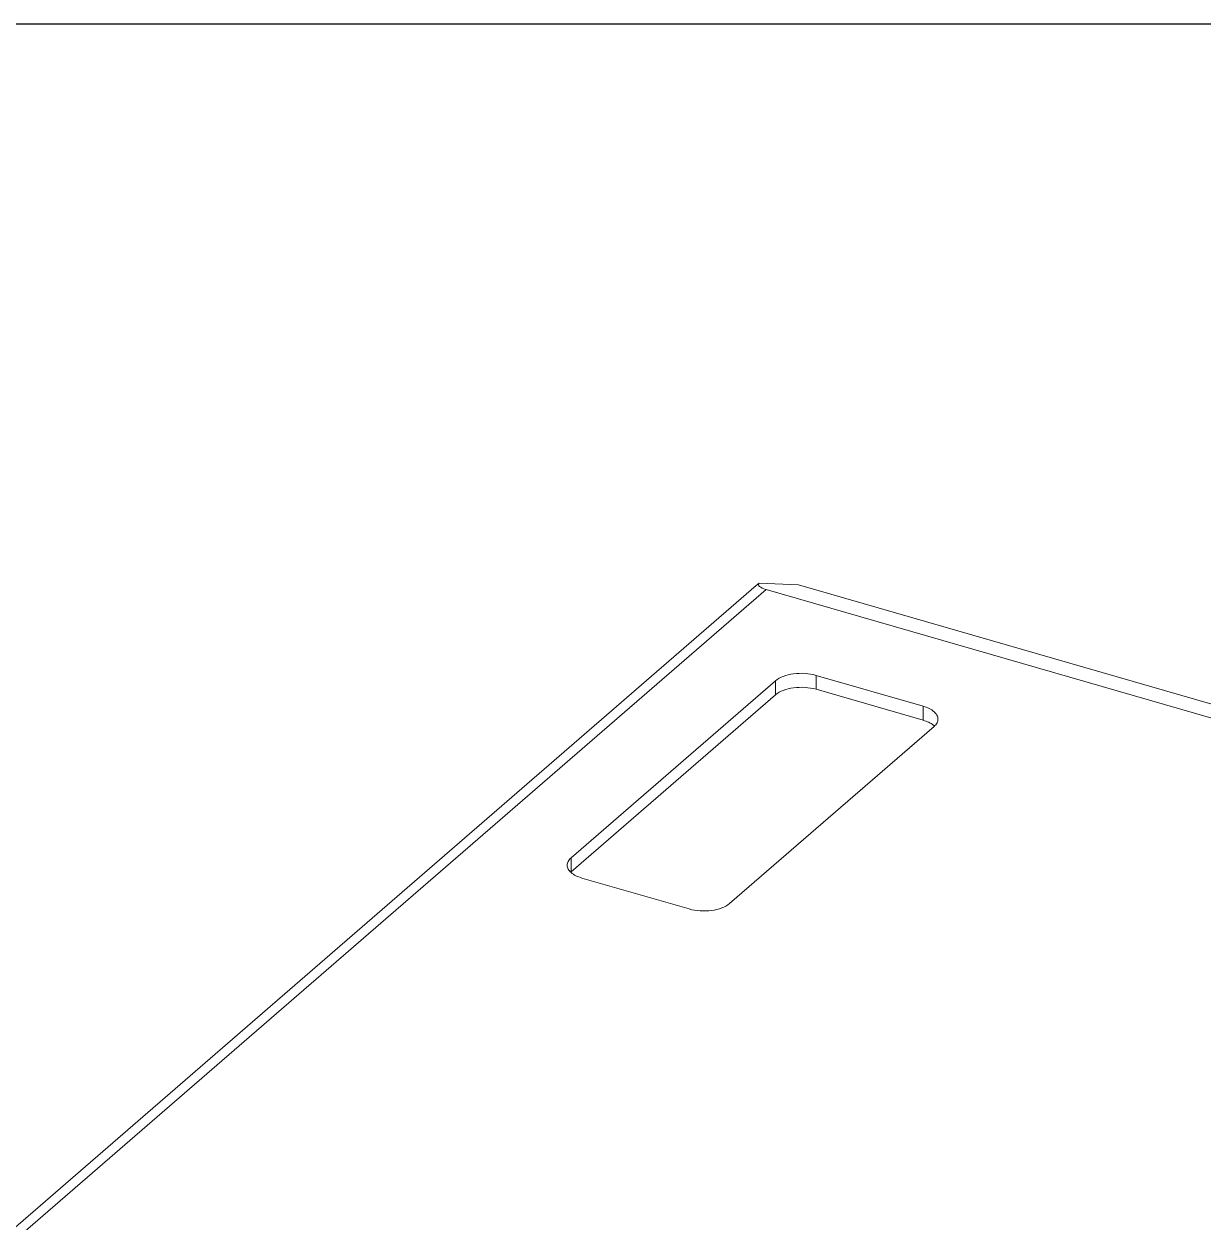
# Model space of a CAD drawing. Header units: millimetres. Extents: x 0 to 3564, y 0 to 2520.
# Drawn here: x 1605.2 to 1824.3, y 2297.4 to 2520 of the extents above; entities that cross this region are included whole.
import ezdxf

# ---------------------------------------------------------------- set-up
doc = ezdxf.new("R2010")
doc.units = ezdxf.units.MM
doc.layers.get('0').update_dxf_attribs({"lineweight": 13})
doc.layers.add('图框', color=7, linetype='Continuous')

# ---------------------------------------------------------------- blocks, each defined once
blk = doc.blocks.new('A4-H')
at = {"layer": '图框'}
blk.add_lwpolyline([(0, 210.021), (297, 210.021), (297, 0), (0, 0)], close=True, dxfattribs=at)

msp = doc.modelspace()

# ---------------------------------------------------------------- linework, layer by layer
for p, q in [((1741.33, 2415.67), (1741.83, 2416.09)), ((1749.14, 2415.82), (1741.83, 2416.09)), ((1749.14, 2415.82), (2143.18, 2302.07)), ((1423.4, 2140.34), (1741.33, 2415.67)), ((1428.14, 2142.16), (1743.14, 2414.95)), ((1743.14, 2414.95), (2137.18, 2301.2)), ((1706.91, 2365.08), (1744.91, 2397.99)), ((1744.91, 2395.39), (1744.91, 2397.99)), ((1752.42, 2396.4), (1752.42, 2398.99)), ((1752.42, 2398.99), (1772.34, 2393.24)), ((1772.34, 2390.65), (1752.42, 2396.4)), ((1706.91, 2362.48), (1744.91, 2395.39)), ((1772.34, 2390.65), (1772.34, 2393.24)), ((1774.35, 2389.49), (1736.35, 2356.58)), ((1706.91, 2362.48), (1706.91, 2365.08)), ((1728.84, 2355.57), (1708.92, 2361.32))]:
    msp.add_line(p, q)
msp.add_arc((1708.91, 2360.17), 3.06, 130.8873, 132.4718)
msp.add_ellipse((1749.14, 2415.82), major_axis=(7.4, -0.03), ratio=0.205476, start_param=2.982177, end_param=3.767575)
for points, knots in [([(1744.91, 2397.99), (1745.32, 2398.34), (1746.41, 2398.91), (1748.29, 2399.34), (1750.37, 2399.41), (1751.76, 2399.19), (1752.42, 2398.99)], [0, 0, 0, 0, 0.208446, 0.46209, 0.736217, 1, 1, 1, 1]), ([(1752.42, 2396.4), (1751.76, 2396.59), (1750.37, 2396.81), (1748.29, 2396.74), (1746.41, 2396.31), (1745.32, 2395.75), (1744.91, 2395.39)], [0, 0, 0, 0, 0.263783, 0.53791, 0.791554, 1, 1, 1, 1]), ([(1772.34, 2393.24), (1772.73, 2393.13), (1773.44, 2392.87), (1774.33, 2392.31), (1774.93, 2391.64), (1775.09, 2391.11), (1775.09, 2390.86)], [0, 0, 0, 0, 0.315954, 0.586318, 0.809356, 1, 1, 1, 1]), ([(1773.68, 2390.11), (1773.58, 2390.16), (1773.15, 2390.38), (1772.69, 2390.54), (1772.34, 2390.65)], [0, 0, 0, 0, 0.23487, 1, 1, 1, 1]), ([(1774.44, 2389.56), (1774.39, 2389.61), (1774.15, 2389.82), (1773.89, 2389.99), (1773.68, 2390.11)], [0, 0, 0, 0, 0.23408, 1, 1, 1, 1]), ([(1775.09, 2390.86), (1775.09, 2390.62), (1774.94, 2390.08), (1774.57, 2389.68), (1774.35, 2389.49)], [0, 0, 0, 0, 0.460967, 1, 1, 1, 1]), ([(1706.17, 2363.7), (1706.17, 2363.95), (1706.33, 2364.49), (1706.69, 2364.89), (1706.91, 2365.08)], [0, 0, 0, 0, 0.460967, 1, 1, 1, 1]), ([(1708.92, 2361.32), (1708.53, 2361.44), (1707.82, 2361.7), (1706.93, 2362.25), (1706.33, 2362.92), (1706.17, 2363.46), (1706.17, 2363.7)], [0, 0, 0, 0, 0.315954, 0.586318, 0.809356, 1, 1, 1, 1]), ([(1736.35, 2356.58), (1735.94, 2356.22), (1734.85, 2355.66), (1732.97, 2355.22), (1730.9, 2355.16), (1729.5, 2355.38), (1728.84, 2355.57)], [0, 0, 0, 0, 0.208446, 0.46209, 0.736217, 1, 1, 1, 1])]:
    msp.add_open_spline(points, degree=3, knots=knots)

# ---------------------------------------------------------------- block references
at = {"layer": '图框', "xscale": 11.99895590440453, "yscale": 11.99895590440453, "zscale": 11.99895590440453}
msp.add_blockref('A4-H', (0, 0), dxfattribs=at)

doc.saveas('drawing.dxf')
